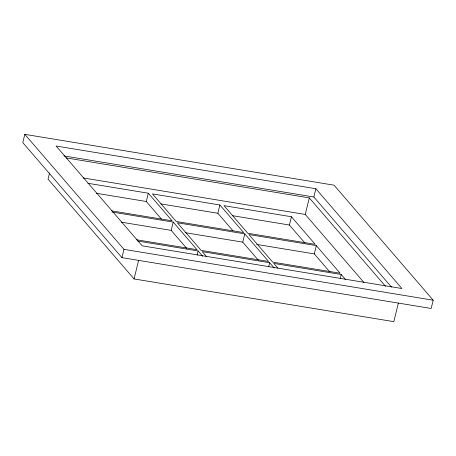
<?xml version="1.0" encoding="UTF-8"?>
<svg xmlns="http://www.w3.org/2000/svg" width="456" height="456" viewBox="0 0 456 456"><rect width="100%" height="100%" fill="white"/><g stroke="black" fill="none" stroke-linecap="round" stroke-linejoin="round"><path stroke-width="0.68" d="M24.818 134.343L22.8 142.625L121.957 257.646L431.182 308.484L433.2 300.202L334.043 185.182L24.818 134.343L123.975 249.364L433.2 300.202M49.55 172.932L48.04 179.14L134.081 278.952L393.83 321.657L398.373 303.023M121.957 257.646L123.975 249.364M161.407 219.022L146.308 201.501L148.325 193.219L87.917 183.289M134.081 278.952L138.624 260.319M186.755 248.423L171.2 230.377L173.217 222.095L112.108 212.046M197.095 255.109L198.109 250.965L137.701 241.036M232.959 230.787L217.86 213.265L219.877 204.983L152.446 193.897L176.244 221.502L243.675 232.588L219.877 204.983M258.313 260.188L242.752 242.142L244.769 233.86L177.338 222.773L201.136 250.378L268.567 261.465L244.769 233.86M268.652 266.874L269.661 262.73L202.23 251.644L206.351 256.42M304.973 243.082L289.412 225.03L291.43 216.748L223.999 205.662L247.802 233.267L315.227 244.353L291.43 216.748M363.865 282.412L305.269 214.445L309.305 197.887L66.114 157.901M391.516 287.103L313.842 197.003L315.86 188.721L56.111 146.017L142.158 245.824L401.907 288.528L315.86 188.721M329.865 271.953L314.304 253.906L316.322 245.624L248.89 234.538L272.688 262.143L340.119 273.229L316.322 245.624M340.204 278.633L341.213 274.495L273.782 263.408L277.904 268.185M63.92 155.912L313.842 197.003M83.163 177.931L305.269 214.445M96.438 193.304L146.308 201.501M160.962 203.912L217.86 213.265M232.52 215.677L289.412 225.03M111.72 210.894L172.123 220.824L148.325 193.219M121.324 222.175L171.2 230.377M185.153 232.668L242.752 242.142M256.705 244.433L314.304 253.906M136.606 239.765L197.015 249.7L173.217 222.095M309.305 197.887L385.571 286.351M341.213 274.495L345.79 279.802M269.661 262.73L274.238 268.037M198.109 250.965L202.681 256.278"/></g></svg>
